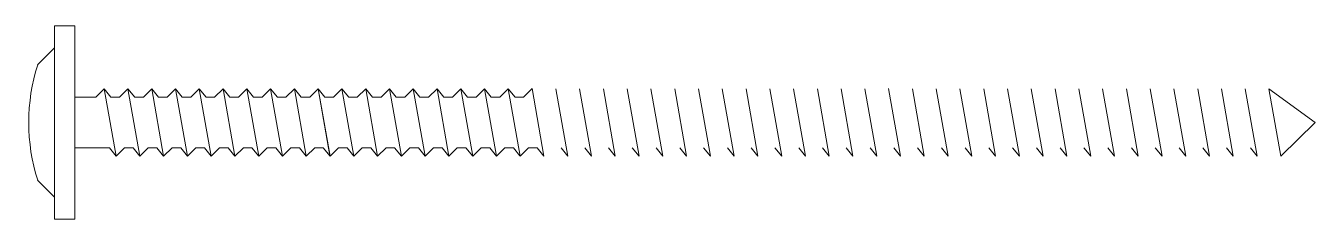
# Model space of a CAD drawing. Header units: metres. Extents: x -2.9 to 73.6, y -5.7 to 5.7.
import ezdxf

# ---------------------------------------------------------------- set-up
doc = ezdxf.new("R2010")
doc.units = ezdxf.units.M
doc.layers.add('A-DETL-GENF', color=92, linetype='Continuous', lineweight=18)

# ---------------------------------------------------------------- blocks, each defined once
blk = doc.blocks.new('00 schroef zetwerk_extra lang - Schroef zetwerk_extra lang-3345105-00_0 Basismaterialen')
at = {"layer": 'A-DETL-GENF', "lineweight": 13}
for p, q in [((0, 5.725), (-1.2, 5.725)), ((-1.2, 5.725), (-1.2, -5.725)), ((0, -5.725), (0, 5.725)), ((-1.2, 4.425), (-2.2, 3.425)), ((1.248, 1.5), (1.748, 2)), ((1.748, 2), (2.148, 1.5)), ((1.748, 2), (2.453, -2)), ((2.658, 1.5), (3.158, 2)), ((3.158, 2), (3.558, 1.5)), ((3.158, 2), (3.863, -2)), ((4.068, 1.5), (4.568, 2)), ((4.568, 2), (4.968, 1.5)), ((4.568, 2), (5.273, -2)), ((5.478, 1.5), (5.978, 2)), ((5.478, 1.5), (5.978, 2)), ((5.978, 2), (6.378, 1.5)), ((5.978, 2), (6.683, -2)), ((5.978, 2), (6.683, -2)), ((6.888, 1.5), (7.388, 2)), ((7.388, 2), (7.788, 1.5)), ((7.388, 2), (8.093, -2)), ((8.298, 1.5), (8.798, 2)), ((8.798, 2), (9.198, 1.5)), ((8.798, 2), (9.503, -2)), ((9.708, 1.5), (10.208, 2)), ((9.708, 1.5), (10.208, 2)), ((10.208, 2), (10.608, 1.5)), ((10.208, 2), (10.913, -2)), ((10.208, 2), (10.608, 1.5)), ((10.208, 2), (10.913, -2)), ((11.118, 1.5), (11.618, 2)), ((11.618, 2), (12.323, -2)), ((11.618, 2), (12.018, 1.5)), ((11.618, 2), (12.323, -2)), ((12.528, 1.5), (13.028, 2)), ((13.028, 2), (13.733, -2)), ((13.028, 2), (13.428, 1.5)), ((13.028, 2), (13.733, -2)), ((13.938, 1.5), (14.438, 2)), ((14.438, 2), (15.139, -1.981)), ((14.438, 2), (14.838, 1.5)), ((14.438, 2), (15.143, -2)), ((15.348, 1.5), (15.848, 2)), ((15.848, 2), (16.248, 1.5)), ((15.848, 2), (16.553, -2)), ((16.758, 1.5), (17.258, 2)), ((17.258, 2), (17.658, 1.5)), ((17.258, 2), (17.963, -2)), ((18.168, 1.5), (18.668, 2)), ((18.668, 2), (19.068, 1.5)), ((18.668, 2), (19.373, -2)), ((19.578, 1.5), (20.078, 2)), ((20.078, 2), (20.478, 1.5)), ((20.078, 2), (20.783, -2)), ((20.988, 1.5), (21.488, 2)), ((21.488, 2), (21.888, 1.5)), ((21.488, 2), (22.193, -2)), ((22.398, 1.5), (22.898, 2)), ((22.898, 2), (23.603, -2)), ((22.898, 2), (23.298, 1.5)), ((23.808, 1.5), (24.308, 2)), ((24.308, 2), (25.013, -2)), ((24.308, 2), (24.708, 1.5)), ((25.218, 1.5), (25.718, 2)), ((25.718, 2), (26.42, -1.986)), ((25.718, 2), (26.118, 1.5)), ((26.611, 1.5), (27.125, 2.014)), ((27.125, 2.014), (27.833, -2)), ((28.538, 2), (29.243, -2)), ((29.948, 2), (30.653, -2)), ((31.358, 2), (32.063, -2)), ((32.768, 2), (33.473, -2)), ((34.178, 2), (34.883, -2)), ((35.588, 2), (36.293, -2)), ((36.998, 2), (37.703, -2)), ((38.408, 2), (39.113, -2)), ((39.818, 2), (40.523, -2)), ((41.228, 2), (41.933, -2)), ((42.638, 2), (43.343, -2)), ((44.048, 2), (44.753, -2)), ((45.458, 2), (46.163, -2)), ((46.868, 2), (47.573, -2)), ((48.275, 2.014), (48.983, -2)), ((49.688, 2), (50.393, -2)), ((51.098, 2), (51.803, -2)), ((52.508, 2), (53.213, -2)), ((53.918, 2), (54.623, -2)), ((55.328, 2), (56.033, -2)), ((56.738, 2), (57.443, -2)), ((58.148, 2), (58.853, -2)), ((59.558, 2), (60.263, -2)), ((60.968, 2), (61.673, -2)), ((62.378, 2), (63.083, -2)), ((63.788, 2), (64.493, -2)), ((65.198, 2), (65.903, -2)), ((66.608, 2), (67.313, -2)), ((68.018, 2), (68.723, -2)), ((69.428, 2), (70.133, -2)), ((70.838, 2), (73.58, 0)), ((70.838, 2), (71.543, -2)), ((0, 1.5), (1.248, 1.5)), ((2.148, 1.5), (2.658, 1.5)), ((3.558, 1.5), (4.068, 1.5)), ((4.968, 1.5), (5.478, 1.5)), ((6.378, 1.5), (6.888, 1.5)), ((7.788, 1.5), (8.298, 1.5)), ((9.198, 1.5), (9.708, 1.5)), ((10.608, 1.5), (11.118, 1.5)), ((12.018, 1.5), (12.528, 1.5)), ((13.428, 1.5), (13.938, 1.5)), ((14.838, 1.5), (15.348, 1.5)), ((16.248, 1.5), (16.758, 1.5)), ((17.658, 1.5), (18.168, 1.5)), ((19.068, 1.5), (19.578, 1.5)), ((20.478, 1.5), (20.988, 1.5)), ((21.888, 1.5), (22.398, 1.5)), ((23.298, 1.5), (23.808, 1.5)), ((24.708, 1.5), (25.218, 1.5)), ((26.118, 1.5), (26.611, 1.5)), ((73.58, 0), (71.543, -2)), ((2.053, -1.5), (0, -1.5)), ((2.453, -2), (2.053, -1.5)), ((2.953, -1.5), (2.453, -2)), ((3.463, -1.5), (2.953, -1.5)), ((3.863, -2), (3.463, -1.5)), ((4.363, -1.5), (3.863, -2)), ((4.873, -1.5), (4.363, -1.5)), ((5.273, -2), (4.873, -1.5)), ((5.773, -1.5), (5.273, -2)), ((6.283, -1.5), (5.773, -1.5)), ((6.683, -2), (6.283, -1.5)), ((6.683, -2), (6.283, -1.5)), ((7.183, -1.5), (6.683, -2)), ((7.183, -1.5), (6.683, -2)), ((7.693, -1.5), (7.183, -1.5)), ((8.093, -2), (7.693, -1.5)), ((8.593, -1.5), (8.093, -2)), ((9.103, -1.5), (8.593, -1.5)), ((9.503, -2), (9.103, -1.5)), ((10.003, -1.5), (9.503, -2)), ((10.513, -1.5), (10.003, -1.5)), ((10.913, -2), (10.513, -1.5)), ((10.913, -2), (10.513, -1.5)), ((11.413, -1.5), (10.913, -2)), ((11.413, -1.5), (10.913, -2)), ((11.923, -1.5), (11.413, -1.5)), ((12.323, -2), (11.923, -1.5)), ((12.823, -1.5), (12.323, -2)), ((13.333, -1.5), (12.823, -1.5)), ((13.733, -2), (13.333, -1.5)), ((14.233, -1.5), (13.733, -2)), ((14.743, -1.5), (14.233, -1.5)), ((15.143, -2), (14.743, -1.5)), ((15.643, -1.5), (15.143, -2)), ((16.153, -1.5), (15.643, -1.5)), ((16.553, -2), (16.153, -1.5)), ((17.053, -1.5), (16.553, -2)), ((17.563, -1.5), (17.053, -1.5)), ((17.963, -2), (17.563, -1.5)), ((18.463, -1.5), (17.963, -2)), ((18.973, -1.5), (18.463, -1.5)), ((19.373, -2), (18.973, -1.5)), ((19.873, -1.5), (19.373, -2)), ((20.383, -1.5), (19.873, -1.5)), ((20.783, -2), (20.383, -1.5)), ((21.283, -1.5), (20.783, -2)), ((21.793, -1.5), (21.283, -1.5)), ((22.193, -2), (21.793, -1.5)), ((22.693, -1.5), (22.193, -2)), ((23.203, -1.5), (22.693, -1.5)), ((23.603, -2), (23.203, -1.5)), ((24.103, -1.5), (23.603, -2)), ((24.613, -1.5), (24.103, -1.5)), ((25.013, -2), (24.613, -1.5)), ((25.513, -1.5), (25.013, -2)), ((26.023, -1.5), (25.513, -1.5)), ((26.408, -1.981), (26.023, -1.5)), ((26.906, -1.5), (26.42, -1.986)), ((27.433, -1.5), (26.906, -1.5)), ((27.433, -1.5), (26.906, -1.5)), ((27.833, -2), (27.433, -1.5)), ((27.833, -2), (27.433, -1.5)), ((29.243, -2), (28.843, -1.5)), ((30.653, -2), (30.253, -1.5)), ((32.063, -2), (31.663, -1.5)), ((33.473, -2), (33.073, -1.5)), ((34.883, -2), (34.483, -1.5)), ((36.293, -2), (35.893, -1.5)), ((37.703, -2), (37.303, -1.5)), ((39.113, -2), (38.713, -1.5)), ((40.523, -2), (40.123, -1.5)), ((41.933, -2), (41.533, -1.5)), ((43.343, -2), (42.943, -1.5)), ((44.753, -2), (44.353, -1.5)), ((46.163, -2), (45.763, -1.5)), ((47.573, -2), (47.173, -1.5)), ((48.983, -2), (48.583, -1.5)), ((50.393, -2), (49.993, -1.5)), ((51.803, -2), (51.403, -1.5)), ((53.213, -2), (52.813, -1.5)), ((54.623, -2), (54.223, -1.5)), ((56.033, -2), (55.633, -1.5)), ((57.443, -2), (57.043, -1.5)), ((58.853, -2), (58.453, -1.5)), ((60.263, -2), (59.863, -1.5)), ((61.673, -2), (61.273, -1.5)), ((63.083, -2), (62.683, -1.5)), ((64.493, -2), (64.093, -1.5)), ((65.903, -2), (65.503, -1.5)), ((67.313, -2), (66.913, -1.5)), ((68.723, -2), (68.323, -1.5)), ((70.133, -2), (69.733, -1.5)), ((-2.2, -3.425), (-1.2, -4.425)), ((-1.2, -5.725), (0, -5.725))]:
    blk.add_line(p, q, dxfattribs=at)
blk.add_arc((8.636, 0), 11.364, 162.45919, 197.54081, dxfattribs=at)

msp = doc.modelspace()

# ---------------------------------------------------------------- block references
msp.add_blockref('00 schroef zetwerk_extra lang - Schroef zetwerk_extra lang-3345105-00_0 Basismaterialen', (0, 0))

doc.saveas('drawing.dxf')
